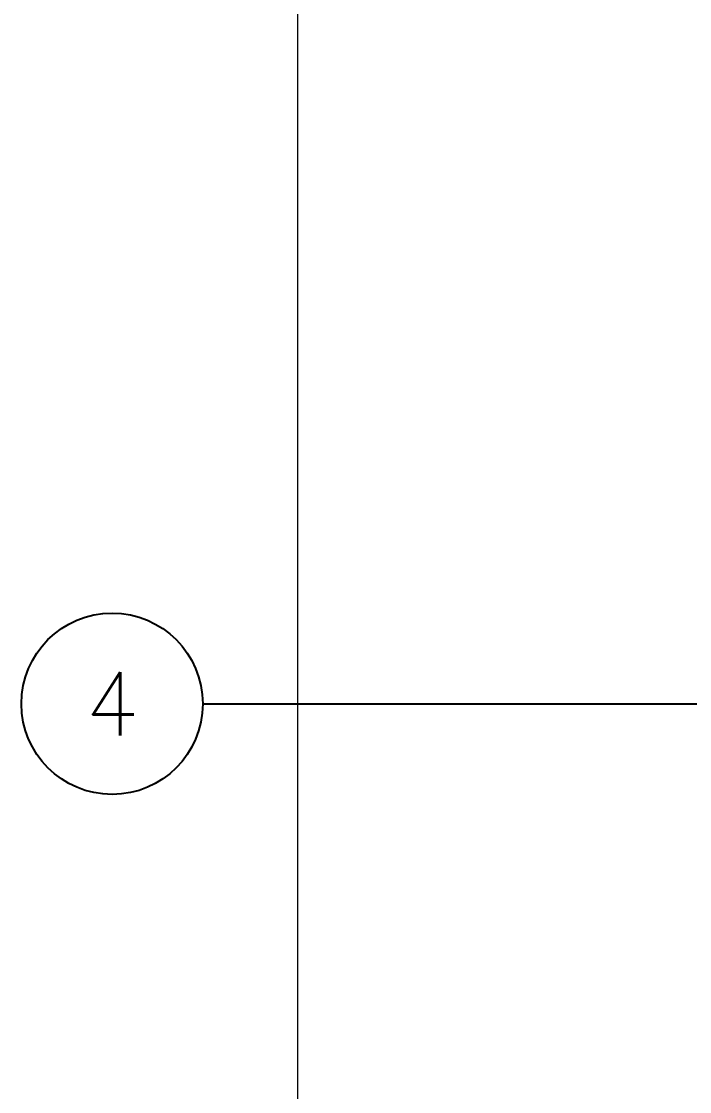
# Model space of a CAD drawing. Extents: x 4137 to 28680, y 2446 to 6814.
# Drawn here: x 14518.8 to 14611.7, y 3103.2 to 3251.9 of the extents above; entities that cross this region are included whole.
import ezdxf
from ezdxf.enums import TextEntityAlignment as Align

# ---------------------------------------------------------------- set-up
doc = ezdxf.new("R2010")
doc.units = 0
doc.header["$LTSCALE"] = 0.5
doc.layers.get('0').update_dxf_attribs({"linetype": 'CONTINUOUS'})
doc.layers.add('DIM', color=5, linetype='CONTINUOUS')
doc.styles.get("Standard").update_dxf_attribs({"font": 'simplex.shx'})

msp = doc.modelspace()

# ---------------------------------------------------------------- linework, layer by layer
at = {"color": 7, "linetype": 'Continuous', "lineweight": 15}
msp.add_line((14557.18, 3409.29), (14557.18, 3031.29), dxfattribs=at)
msp.add_line((14557.18, 3409.29), (14557.18, 3031.29), dxfattribs=at)
at = {"layer": 'DIM'}
msp.add_line((14544.01, 3157.04), (14632.9, 3157.04), dxfattribs=at)
msp.add_line((14544.01, 3157.04), (14632.9, 3157.04), dxfattribs=at)
msp.add_circle((14531.41, 3157.04), 12.6, dxfattribs=at)
msp.add_circle((14531.41, 3157.04), 12.6, dxfattribs=at)

# ---------------------------------------------------------------- texts
msp.add_text('4', height=8.82, dxfattribs=at).set_placement((14531.41, 3157.04), align=Align.MIDDLE)
msp.add_text('4', height=8.82, dxfattribs=at).set_placement((14531.41, 3157.04), align=Align.MIDDLE)

doc.saveas('drawing.dxf')
